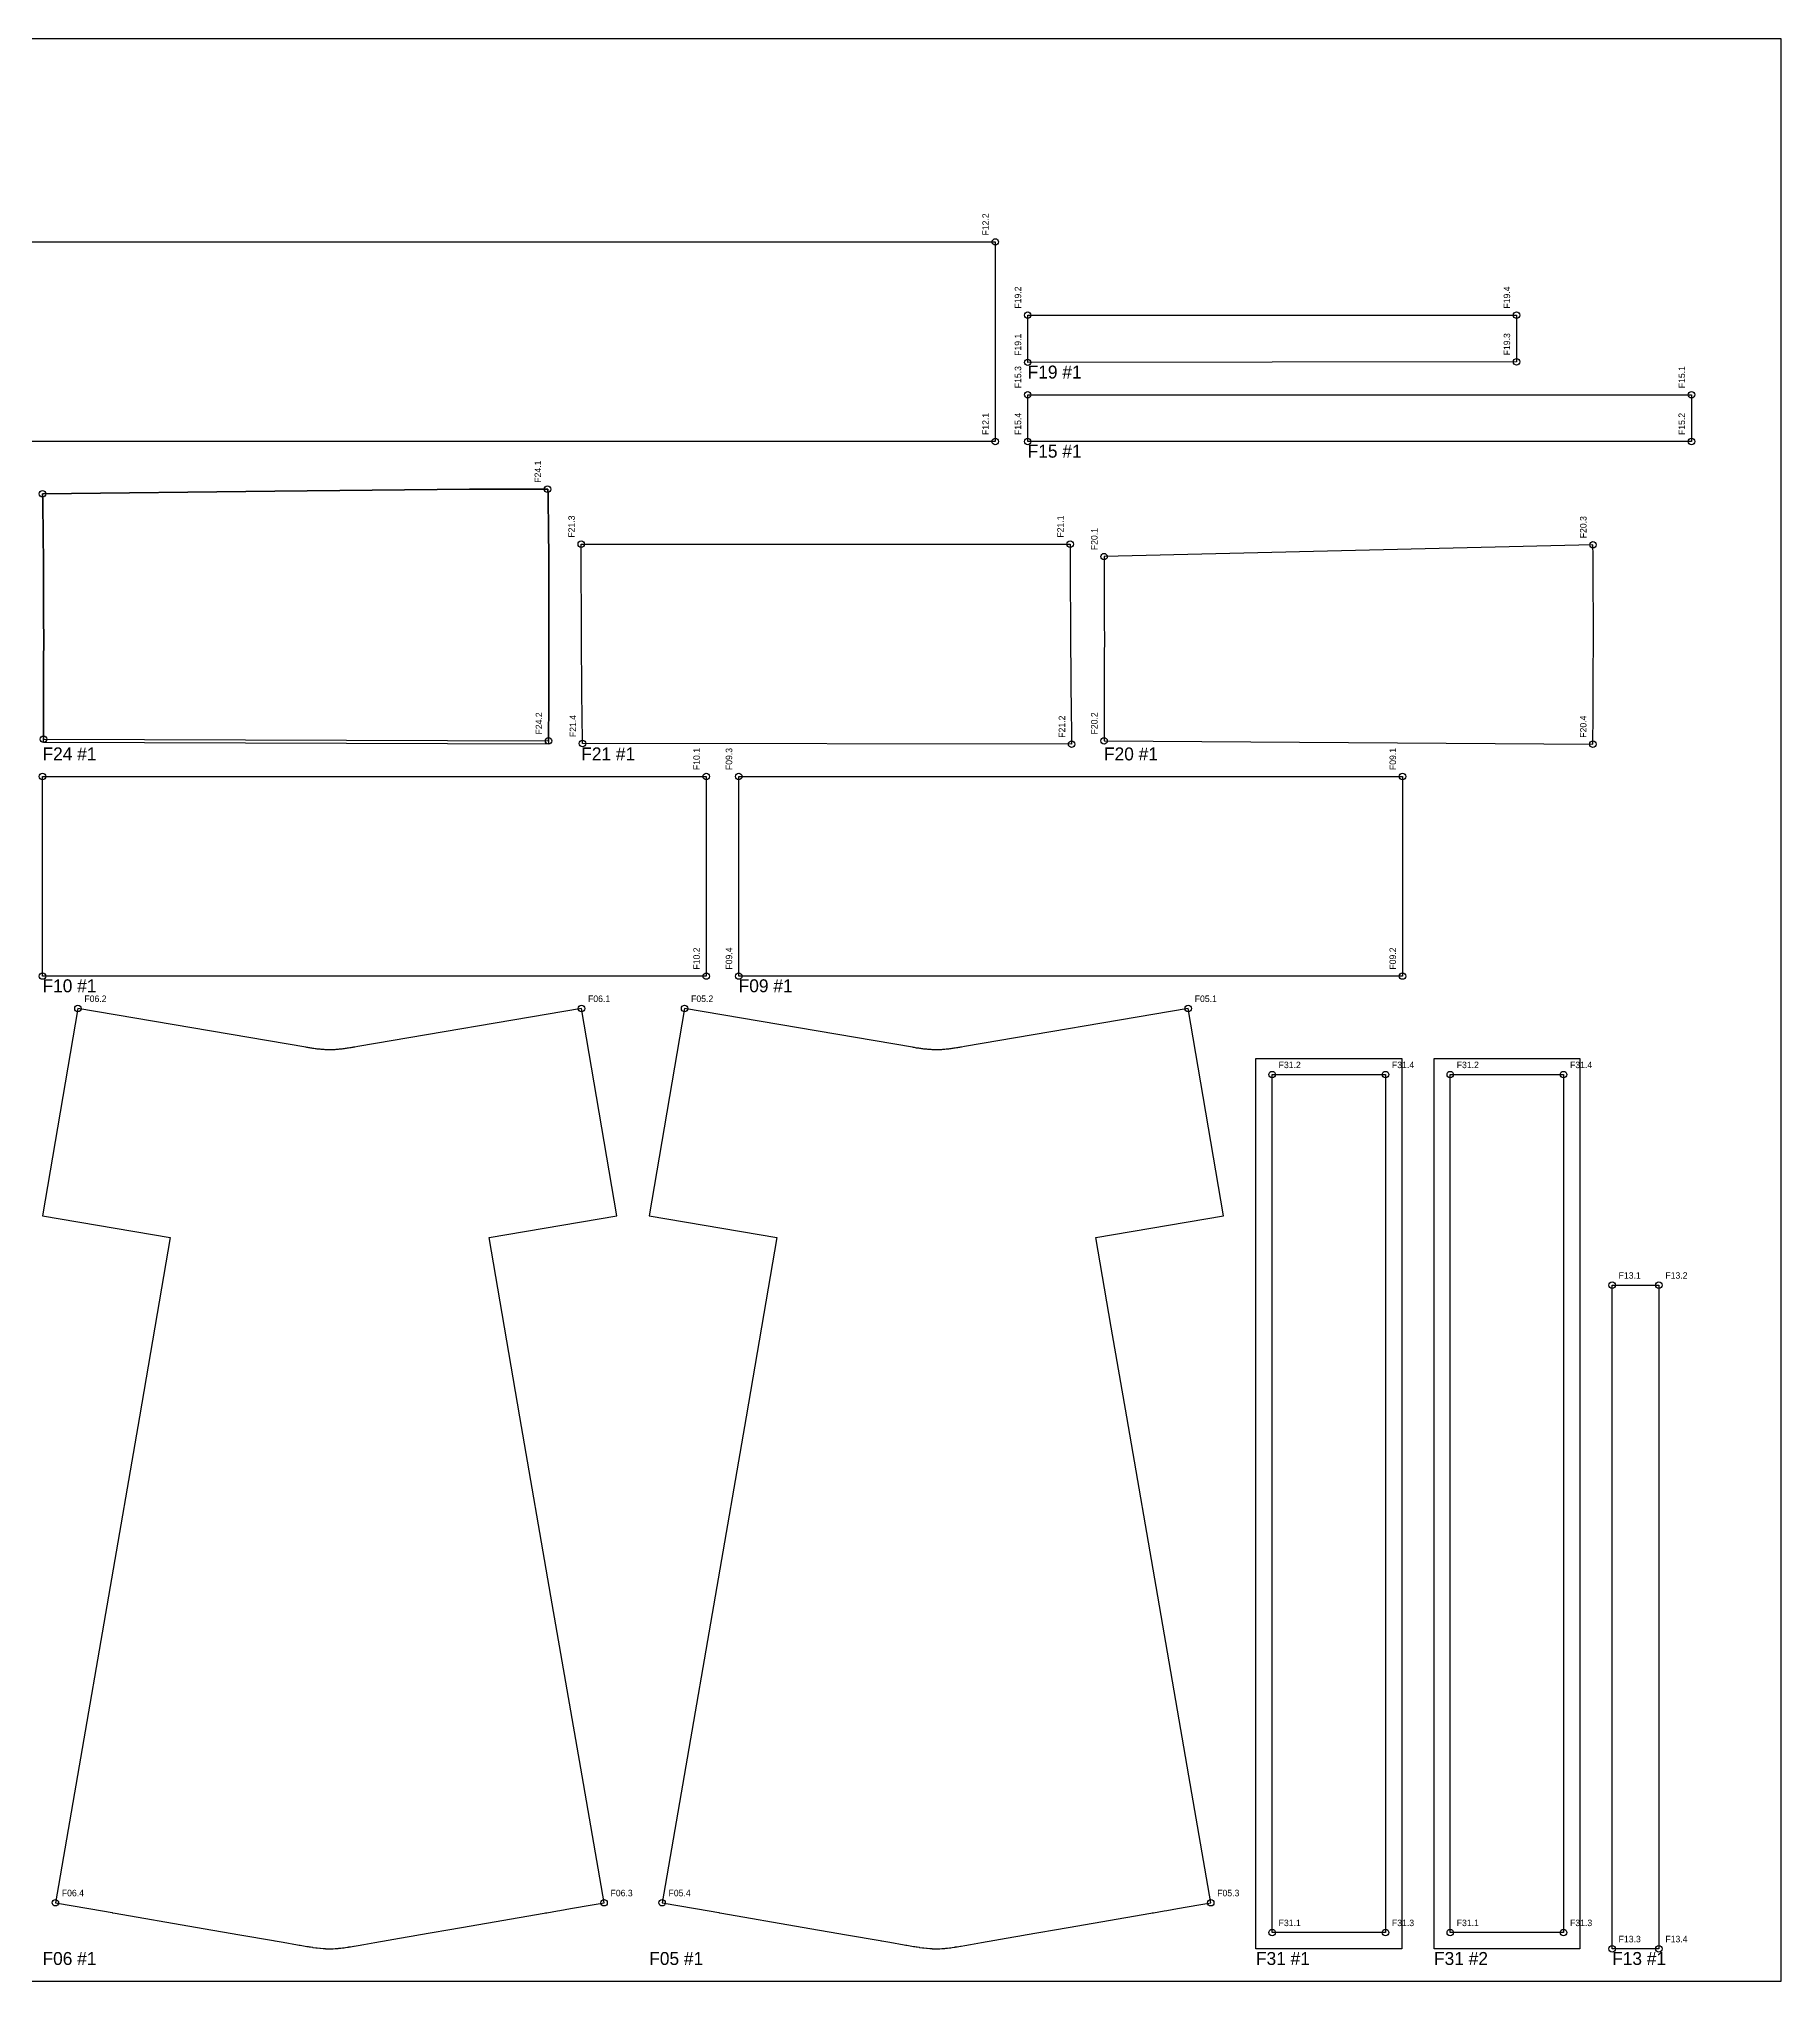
# Model space of a CAD drawing. Header units: millimetres. Extents: x 0 to 1000, y 0 to 600.
# Drawn here: x 462 to 1000, y 0 to 600 of the extents above; entities that cross this region are included whole.
import ezdxf

# ---------------------------------------------------------------- set-up
doc = ezdxf.new("R2010")
doc.units = ezdxf.units.MM
for name, color, linetype in [('CUT', 7, 'Continuous'), ('LABEL', 3, 'Continuous'), ('REFERENCE', 3, 'Continuous'), ('SHEET_NONCUT', 8, 'Continuous')]:
    doc.layers.add(name, color=color, linetype=linetype)

msp = doc.modelspace()

# ---------------------------------------------------------------- linework, layer by layer
at = {"layer": 'CUT'}
msp.add_lwpolyline([(388.65, 537.25), (757.3, 537.25), (757.3, 533.14), (757.3, 529.04), (757.3, 524.93), (757.3, 520.82), (757.3, 516.71), (757.3, 512.6), (757.3, 508.49), (757.3, 504.38), (757.3, 500.28), (757.3, 496.17), (757.3, 492.06), (757.3, 487.95), (757.3, 483.84), (757.3, 479.73), (757.3, 475.62), (388.65, 475.62)], dxfattribs=at)
for points in [[(767.3, 514.67), (918.3, 514.67), (918.3, 511.35), (918.3, 508.03), (918.3, 504.13), (918.3, 500.23), (767.3, 500.07), (767.3, 502.27), (767.3, 504.46), (767.3, 506.65), (767.3, 508.84), (767.3, 511.02), (767.3, 512.85)], [(767.3, 475.62), (767.3, 479.24), (767.3, 482.85), (767.3, 486.46), (767.3, 490.07), (972.3, 490.07), (972.3, 486.46), (972.3, 482.85), (972.3, 479.24), (972.3, 475.62)], [(463.35, 383.64), (463.35, 385.22), (463.36, 386.79), (463.36, 389.75), (463.37, 392.69), (463.38, 395.84), (463.39, 399.19), (463.39, 402.56), (463.4, 405.94), (463.4, 409.32), (463.41, 412.67), (463.41, 416.02), (463.4, 419.37), (463.4, 422.72), (463.39, 426.08), (463.38, 429.47), (463.37, 432.85), (463.35, 436.22), (463.33, 439.2), (463.31, 441.44), (463.29, 443.69), (463.27, 445.95), (463.24, 448.21), (463.21, 450.47), (463.18, 452.71), (463.14, 454.95), (463.1, 457.2), (463.05, 459.47), (534.83, 460.32), (594.87, 460.89), (619.01, 460.89), (619.07, 460.89), (619.1, 460.88), (619.14, 460.87), (619.18, 458.69), (619.22, 456.49), (619.26, 454.29), (619.29, 452.06), (619.32, 449.8), (619.34, 447.52), (619.36, 445.22), (619.38, 442.88), (619.39, 440.52), (619.4, 438.13), (619.42, 434.91), (619.43, 431.23), (619.43, 427.5), (619.43, 423.74), (619.43, 419.97), (619.43, 416.19), (619.42, 412.42), (619.42, 408.67), (619.41, 404.97), (619.4, 401.31), (619.39, 397.72), (619.38, 394.21), (619.37, 390.8), (619.36, 387.5), (619.35, 385.27), (619.34, 383.11), (619.34, 382.11), (463.35, 382.64)], [(780.88, 382.11), (629.83, 382.3), (629.81, 383.95), (629.78, 385.6), (629.75, 388.08), (629.71, 390.55), (629.68, 393.01), (629.65, 395.46), (629.63, 397.91), (629.6, 400.36), (629.58, 402.81), (629.56, 405.27), (629.54, 407.75), (629.53, 410.22), (629.51, 412.67), (629.5, 415.12), (629.49, 417.57), (629.48, 420.02), (629.47, 422.48), (629.46, 424.95), (629.46, 427.43), (629.45, 429.89), (629.45, 432.34), (629.44, 434.79), (629.44, 437.34), (629.44, 440.61), (629.43, 443.91), (780.43, 443.91), (780.43, 440.6), (780.44, 437.31), (780.45, 434.75), (780.46, 432.29), (780.46, 429.83), (780.47, 427.36), (780.48, 424.88), (780.49, 422.39), (780.5, 419.92), (780.51, 417.46), (780.53, 415), (780.54, 412.54), (780.56, 410.08), (780.58, 407.6), (780.6, 405.11), (780.62, 402.64), (780.65, 400.17), (780.67, 397.71), (780.7, 395.25), (780.73, 392.79), (780.76, 390.32), (780.8, 387.84), (780.83, 385.35), (780.86, 383.73)], [(790.88, 383.12), (941.88, 382.11), (941.89, 383.76), (941.89, 385.41), (941.91, 387.89), (941.92, 390.36), (941.94, 392.82), (941.95, 395.27), (941.96, 397.72), (941.97, 400.17), (941.98, 402.62), (941.99, 405.09), (941.99, 407.56), (942, 410.03), (942, 412.49), (942.01, 414.93), (942.01, 417.38), (942.01, 419.83), (942, 422.3), (942, 424.77), (941.99, 427.24), (941.98, 429.7), (941.97, 432.15), (941.96, 434.6), (941.94, 437.15), (941.92, 440.43), (941.89, 443.72), (790.88, 440.05), (790.91, 436.72), (790.93, 433.4), (790.94, 431.03), (790.95, 428.53), (790.96, 426.04), (790.97, 423.67), (790.97, 420.65), (790.97, 418.29), (790.98, 415.76), (790.98, 413.23), (790.97, 410.86), (790.97, 407.9), (790.96, 404.58), (790.96, 402.21), (790.95, 399.74), (790.94, 397.39), (790.93, 394.38), (790.92, 390.99), (790.91, 388.61), (790.9, 386.05), (790.89, 384.58)], [(463.05, 310.48), (463.05, 314.59), (463.05, 318.7), (463.05, 322.81), (463.05, 326.91), (463.05, 331.02), (463.05, 335.13), (463.05, 339.24), (463.05, 343.35), (463.05, 347.46), (463.05, 351.57), (463.05, 355.67), (463.05, 359.78), (463.05, 363.89), (463.05, 368), (463.05, 372.11), (668.05, 372.11), (668.05, 368), (668.05, 363.89), (668.05, 359.78), (668.05, 355.67), (668.05, 351.57), (668.05, 347.46), (668.05, 343.35), (668.05, 339.24), (668.05, 335.13), (668.05, 331.02), (668.05, 326.91), (668.05, 322.81), (668.05, 318.7), (668.05, 314.59), (668.05, 310.48)], [(678.05, 310.48), (678.05, 314.59), (678.05, 318.7), (678.05, 322.81), (678.05, 326.91), (678.05, 331.02), (678.05, 335.13), (678.05, 339.24), (678.05, 343.35), (678.05, 347.46), (678.05, 351.57), (678.05, 355.67), (678.05, 359.78), (678.05, 363.89), (678.05, 368), (678.05, 372.11), (883.05, 372.11), (883.05, 368), (883.05, 363.89), (883.05, 359.78), (883.05, 355.67), (883.05, 351.57), (883.05, 347.46), (883.05, 343.35), (883.05, 339.24), (883.05, 335.13), (883.05, 331.02), (883.05, 326.91), (883.05, 322.81), (883.05, 318.7), (883.05, 314.59), (883.05, 310.48)], [(610.5, 174.29), (605.74, 201.99), (601, 229.7), (640.43, 236.41), (629.52, 300.48), (560.43, 288.7), (559.46, 288.53), (559.13, 288.48), (558.86, 288.43), (558.58, 288.38), (558.25, 288.33), (557.91, 288.27), (557.54, 288.21), (557.16, 288.16), (556.83, 288.11), (556.49, 288.06), (556.16, 288.01), (555.82, 287.97), (555.45, 287.92), (555.08, 287.88), (554.71, 287.85), (554.33, 287.81), (554, 287.79), (553.65, 287.76), (553.3, 287.74), (552.95, 287.73), (552.63, 287.71), (552.31, 287.71), (551.99, 287.7), (551.67, 287.7), (551.35, 287.7), (551.03, 287.71), (550.71, 287.72), (550.39, 287.73), (550.07, 287.75), (549.75, 287.77), (549.43, 287.79), (549.12, 287.82), (548.8, 287.85), (548.48, 287.88), (548.16, 287.91), (547.84, 287.95), (547.53, 287.99), (547.21, 288.03), (546.89, 288.07), (546.58, 288.12), (546.26, 288.17), (545.94, 288.21), (545.63, 288.27), (545.31, 288.32), (545, 288.37), (544.68, 288.42), (544.37, 288.47), (509.17, 294.48), (473.98, 300.48), (463.05, 236.41), (502.49, 229.7), (497.74, 201.99), (492.98, 174.29), (483.42, 118.88), (473.82, 63.48), (467.01, 24.23), (477.3, 22.43), (477.92, 22.33), (484.51, 21.19), (484.71, 21.15), (485.51, 21.01), (510.27, 16.72), (524.01, 14.33), (534.42, 12.53), (534.76, 12.47), (534.93, 12.44), (537.39, 12.01), (541.76, 11.25), (542.28, 11.16), (542.59, 11.11), (544.66, 10.75), (545.06, 10.68), (545.44, 10.61), (545.76, 10.56), (546.44, 10.45), (546.46, 10.45), (546.51, 10.44), (547.42, 10.31), (547.67, 10.28), (547.9, 10.25), (548.68, 10.16), (548.74, 10.15), (548.8, 10.15), (548.81, 10.15), (548.85, 10.14), (549.73, 10.07), (549.92, 10.06), (550.04, 10.05), (550.29, 10.04), (550.3, 10.04), (550.45, 10.03), (550.46, 10.03), (550.55, 10.02), (550.81, 10.01), (551.06, 10.01), (551.29, 10), (551.42, 10), (551.74, 10), (551.78, 10), (552.78, 10.02), (553.38, 10.05), (553.43, 10.05), (553.54, 10.06), (554.36, 10.12), (554.6, 10.14), (555.17, 10.2), (555.74, 10.27), (556.18, 10.33), (556.64, 10.39), (557.19, 10.48), (557.55, 10.54), (557.68, 10.56), (558.13, 10.63), (559.15, 10.81), (559.33, 10.84), (560.55, 11.05), (562.31, 11.36), (565.65, 11.94), (575.63, 13.67), (577.5, 13.99), (579.17, 14.28), (592.48, 16.59), (617.97, 21.01), (618.37, 21.08), (618.76, 21.15), (622.06, 21.72), (622.86, 21.86), (626.15, 22.43), (632.83, 23.59), (636.47, 24.22), (629.66, 63.47), (620.07, 118.88)], [(797.88, 174.29), (793.12, 201.99), (788.38, 229.7), (827.81, 236.4), (816.89, 300.48), (747.8, 288.7), (746.84, 288.53), (746.51, 288.48), (746.23, 288.43), (745.96, 288.38), (745.62, 288.33), (745.29, 288.27), (744.91, 288.21), (744.54, 288.16), (744.2, 288.11), (743.87, 288.06), (743.53, 288.01), (743.2, 287.97), (742.83, 287.92), (742.45, 287.88), (742.08, 287.85), (741.71, 287.81), (741.37, 287.79), (741.02, 287.76), (740.68, 287.74), (740.32, 287.73), (740.01, 287.71), (739.69, 287.71), (739.37, 287.7), (739.05, 287.7), (738.73, 287.7), (738.41, 287.71), (738.09, 287.72), (737.77, 287.73), (737.45, 287.75), (737.13, 287.77), (736.81, 287.79), (736.49, 287.82), (736.17, 287.85), (735.86, 287.88), (735.54, 287.91), (735.22, 287.95), (734.9, 287.99), (734.59, 288.03), (734.27, 288.07), (733.95, 288.12), (733.64, 288.17), (733.32, 288.21), (733, 288.26), (732.69, 288.32), (732.37, 288.37), (732.06, 288.42), (731.74, 288.47), (696.55, 294.48), (661.35, 300.48), (650.43, 236.41), (689.86, 229.7), (685.12, 201.99), (680.36, 174.29), (670.79, 118.88), (661.2, 63.48), (654.38, 24.23), (664.68, 22.44), (665.3, 22.33), (671.89, 21.19), (672.09, 21.15), (672.88, 21.01), (697.64, 16.72), (711.39, 14.33), (721.79, 12.53), (722.13, 12.47), (722.3, 12.44), (724.77, 12.01), (729.13, 11.25), (729.66, 11.16), (729.97, 11.11), (732.03, 10.75), (732.43, 10.68), (732.82, 10.62), (733.13, 10.56), (733.81, 10.45), (733.84, 10.45), (733.89, 10.44), (734.8, 10.31), (735.05, 10.28), (735.28, 10.25), (736.06, 10.16), (736.11, 10.15), (736.17, 10.15), (736.18, 10.15), (736.23, 10.14), (737.1, 10.07), (737.3, 10.06), (737.42, 10.05), (737.66, 10.04), (737.67, 10.04), (737.83, 10.03), (737.84, 10.03), (737.92, 10.02), (738.19, 10.01), (738.43, 10.01), (738.66, 10), (738.79, 10), (739.12, 10), (739.15, 10), (740.16, 10.02), (740.75, 10.05), (740.81, 10.05), (740.91, 10.06), (741.73, 10.12), (741.98, 10.14), (742.54, 10.2), (743.11, 10.27), (743.55, 10.33), (744.02, 10.39), (744.57, 10.48), (744.93, 10.54), (745.06, 10.56), (745.5, 10.63), (746.53, 10.81), (746.71, 10.84), (747.93, 11.05), (749.68, 11.36), (753.03, 11.94), (763.01, 13.67), (764.87, 13.99), (766.55, 14.28), (779.85, 16.59), (805.34, 21.01), (805.74, 21.08), (806.14, 21.15), (809.43, 21.72), (810.23, 21.85), (813.53, 22.42), (820.2, 23.59), (823.84, 24.22), (817.03, 63.47), (807.45, 118.88)], [(837.81, 285.04), (882.81, 285.04), (882.81, 10), (837.81, 10)], [(892.81, 285.04), (937.81, 285.04), (937.81, 10), (892.81, 10)], [(962.25, 10), (958.64, 10), (955.03, 10), (951.42, 10), (947.81, 10), (947.81, 215), (951.42, 215), (955.03, 215), (958.64, 215), (962.25, 215)]]:
    msp.add_lwpolyline(points, close=True, dxfattribs=at)
at = {"layer": 'REFERENCE'}
for points in [[(619.14, 460.87), (619.1, 460.88), (619.07, 460.89), (619.01, 460.89), (594.87, 460.89), (534.83, 460.32), (463.05, 459.47), (463.1, 457.2), (463.14, 454.95), (463.18, 452.71), (463.21, 450.47), (463.24, 448.21), (463.27, 445.95), (463.29, 443.69), (463.31, 441.44), (463.33, 439.2), (463.35, 436.22), (463.37, 432.85), (463.38, 429.47), (463.39, 426.08), (463.4, 422.72), (463.4, 419.37), (463.41, 416.02), (463.41, 412.67), (463.4, 409.32), (463.4, 405.94), (463.39, 402.56), (463.39, 399.19), (463.38, 395.84), (463.37, 392.69), (463.36, 389.75), (463.36, 386.79), (463.35, 385.22), (463.35, 383.64), (619.34, 383.11), (619.35, 385.27), (619.36, 387.5), (619.37, 390.8), (619.38, 394.21), (619.39, 397.72), (619.4, 401.31), (619.41, 404.97), (619.42, 408.67), (619.42, 412.42), (619.43, 416.19), (619.43, 419.97), (619.43, 423.74), (619.43, 427.5), (619.43, 431.23), (619.42, 434.91), (619.4, 438.13), (619.39, 440.52), (619.38, 442.88), (619.36, 445.22), (619.34, 447.52), (619.32, 449.8), (619.29, 452.06), (619.26, 454.29), (619.22, 456.49), (619.18, 458.69)], [(842.81, 280.04), (877.81, 280.04), (877.81, 15), (842.81, 15)], [(897.81, 280.04), (932.81, 280.04), (932.81, 15), (897.81, 15)]]:
    msp.add_lwpolyline(points, close=True, dxfattribs=at)
for centre in [(757.3, 537.25), (767.3, 514.67), (918.3, 514.67), (767.3, 500.07), (918.3, 500.23), (767.3, 490.07), (972.3, 490.07), (757.3, 475.62), (767.3, 475.62), (972.3, 475.62), (463.05, 459.47), (619.01, 460.89), (629.43, 443.91), (780.43, 443.91), (941.89, 443.72), (790.88, 440.05), (463.35, 383.64), (619.34, 383.11), (790.88, 383.12), (629.83, 382.3), (780.88, 382.11), (941.88, 382.11), (463.05, 372.11), (668.05, 372.11), (678.05, 372.11), (883.05, 372.11), (463.05, 310.48), (668.05, 310.48), (678.05, 310.48), (883.05, 310.48), (473.98, 300.48), (629.52, 300.48), (661.35, 300.48), (816.89, 300.48), (842.81, 280.04), (877.81, 280.04), (897.81, 280.04), (932.81, 280.04), (947.81, 215), (962.25, 215), (467.01, 24.23), (636.47, 24.22), (654.38, 24.23), (823.84, 24.22), (842.81, 15), (877.81, 15), (897.81, 15), (932.81, 15), (947.81, 10), (962.25, 10)]:
    msp.add_circle(centre, 1, dxfattribs=at)
at = {"layer": 'SHEET_NONCUT'}
msp.add_lwpolyline([(0, 0), (1000, 0), (1000, 600), (0, 600)], close=True, dxfattribs=at)

# ---------------------------------------------------------------- texts
at = {"layer": 'LABEL'}
for s, p in [('F19 #1', (767.3, 495.07)), ('F15 #1', (767.3, 470.62)), ('F24 #1', (463.05, 377.11)), ('F21 #1', (629.43, 377.11)), ('F20 #1', (790.88, 377.11)), ('F10 #1', (463.05, 305.48)), ('F09 #1', (678.05, 305.48)), ('F06 #1', (463.05, 5)), ('F05 #1', (650.43, 5)), ('F31 #1', (837.81, 5)), ('F31 #2', (892.81, 5)), ('F13 #1', (947.81, 5))]:
    msp.add_text(s, height=4, dxfattribs=at).set_placement(p)
at = {"layer": 'REFERENCE'}
for s, p in [('F12.2', (755.3, 539.25)), ('F19.2', (765.3, 516.67)), ('F19.4', (916.3, 516.67)), ('F19.1', (765.3, 502.07)), ('F19.3', (916.3, 502.23)), ('F15.3', (765.3, 492.07)), ('F15.1', (970.3, 492.07)), ('F12.1', (755.3, 477.62)), ('F15.4', (765.3, 477.62)), ('F15.2', (970.3, 477.62)), ('F24.1', (617.01, 462.89)), ('F21.3', (627.43, 445.91)), ('F21.1', (778.43, 445.91)), ('F20.3', (939.89, 445.72)), ('F20.1', (788.88, 442.05)), ('F24.2', (617.34, 385.11)), ('F21.4', (627.83, 384.3)), ('F21.2', (778.88, 384.11)), ('F20.2', (788.88, 385.12)), ('F20.4', (939.88, 384.11)), ('F10.1', (666.05, 374.11)), ('F09.3', (676.05, 374.11)), ('F09.1', (881.05, 374.11)), ('F10.2', (666.05, 312.48)), ('F09.4', (676.05, 312.48)), ('F09.2', (881.05, 312.48))]:
    msp.add_text(s, height=2, rotation=90, dxfattribs=at).set_placement(p)
for s, p in [('F06.2', (475.98, 302.48)), ('F06.1', (631.52, 302.48)), ('F05.2', (663.35, 302.48)), ('F05.1', (818.89, 302.48)), ('F31.2', (844.81, 282.04)), ('F31.4', (879.81, 282.04)), ('F31.2', (899.81, 282.04)), ('F31.4', (934.81, 282.04)), ('F13.1', (949.81, 217)), ('F13.2', (964.25, 217)), ('F06.4', (469.01, 26.23)), ('F06.3', (638.47, 26.22)), ('F05.4', (656.38, 26.23)), ('F05.3', (825.84, 26.22)), ('F31.1', (844.81, 17)), ('F31.3', (879.81, 17)), ('F31.1', (899.81, 17)), ('F31.3', (934.81, 17)), ('F13.3', (949.81, 12)), ('F13.4', (964.25, 12))]:
    msp.add_text(s, height=2, dxfattribs=at).set_placement(p)

doc.saveas('drawing.dxf')
